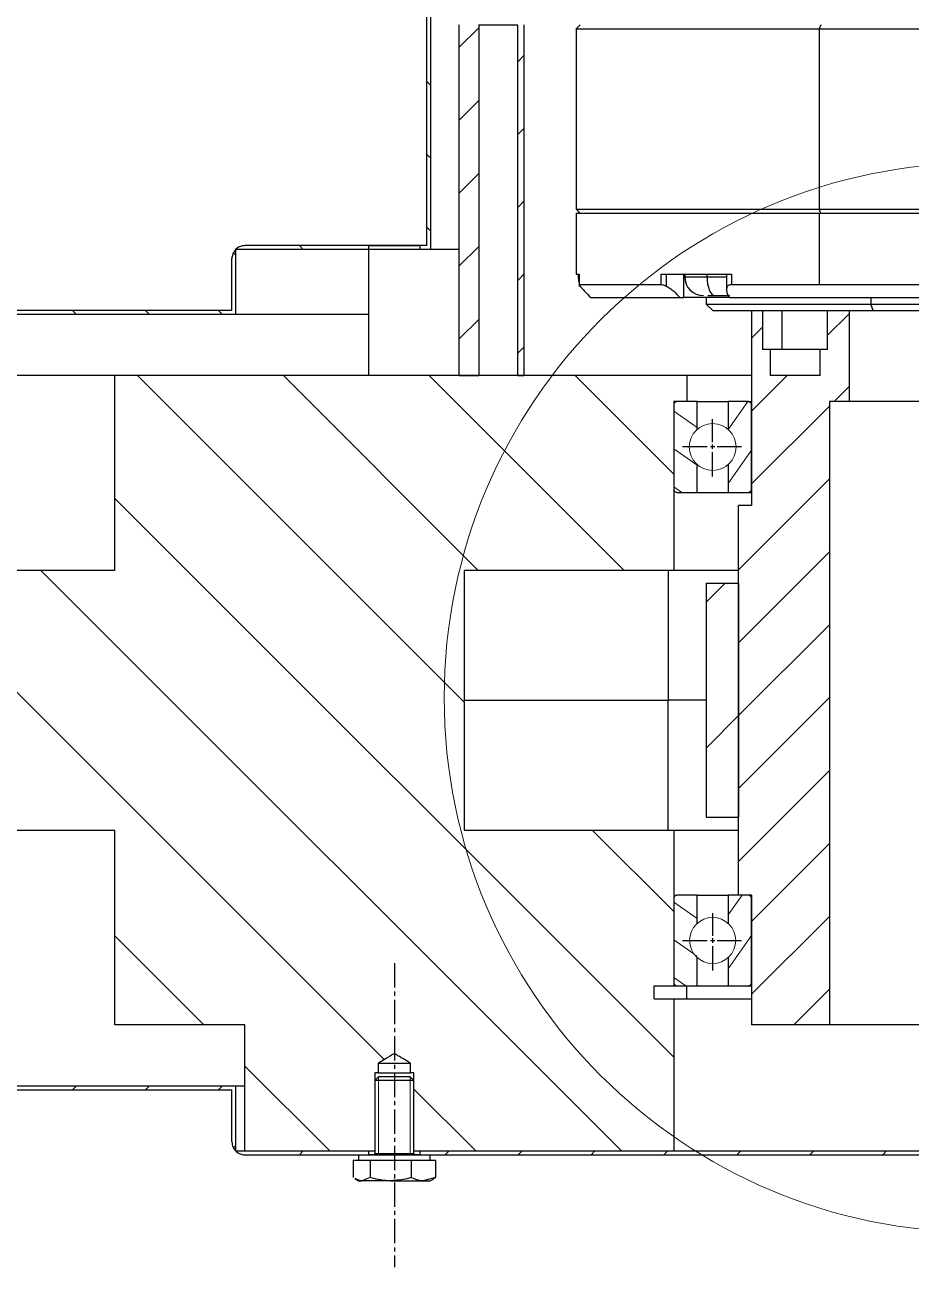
# Model space of a CAD drawing. Header units: millimetres. Extents: x -15 to 1174, y 15 to 856.
# Drawn here: x 305.02 to 332.3, y 388.79 to 427.05 of the extents above; entities that cross this region are included whole.
import ezdxf

# ---------------------------------------------------------------- set-up
doc = ezdxf.new("R2010")
doc.units = ezdxf.units.MM
doc.linetypes.add('CENTER2', pattern=[1.125, 0.75, -0.125, 0.125, -0.125])
doc.layers.get('0').update_dxf_attribs({"lineweight": 25})
doc.layers.add('netmanh', color=7, linetype='Continuous', lineweight=15)
pattern_1 = [(55, (-5e-08, 7.8276), (-0.7802423, 0.5463316), [])]
pattern_2 = [(145, (-5e-08, 7.8276), (-0.5463316, -0.7802423), [])]

# ---------------------------------------------------------------- blocks, each defined once
blk = doc.blocks.new('SW_HATCH_1')
at = {"color": 0, "linetype": 'Continuous', "lineweight": 18}
for p, q in [((163.099, 44.11), (163.699, 44.711)), ((164.898, 43.665), (165.099, 43.865)), ((162.219, 42.936), (162.099, 43.056)), ((163.099, 41.865), (163.699, 42.466)), ((164.898, 41.42), (165.099, 41.62)), ((162.219, 40.691), (162.099, 40.811)), ((163.099, 39.62), (163.699, 40.221)), ((164.898, 39.175), (165.099, 39.375)), ((162.219, 38.446), (162.099, 38.566)), ((158.294, 37.88), (158.174, 38)), ((163.099, 37.375), (163.699, 37.975)), ((156.219, 37.71), (156.145, 37.784)), ((164.898, 36.93), (165.099, 37.13)), ((151.314, 35.88), (151.194, 36)), ((153.559, 35.88), (153.439, 36)), ((155.804, 35.88), (155.684, 36)), ((163.099, 35.13), (163.699, 35.73)), ((174.437, 35.243), (175.099, 35.905)), ((172.099, 35.15), (172.437, 35.488)), ((164.898, 34.685), (165.099, 34.885)), ((163.25, 23.944), (153.194, 34)), ((163.684, 28), (157.684, 34)), ((168.174, 28), (162.174, 34)), ((169.699, 30.966), (166.664, 34)), ((172.099, 32.905), (173.194, 34)), ((174.639, 33.2), (175.099, 33.66)), ((172.099, 30.66), (174.499, 33.06)), ((171.699, 28.015), (174.499, 30.815)), ((169.699, 13.005), (152.499, 30.205)), ((171.699, 25.77), (174.499, 28.57)), ((160.79, 12.934), (145.724, 28)), ((168.094, 10.12), (150.214, 28)), ((170.699, 27.015), (171.284, 27.6)), ((171.699, 23.525), (174.499, 26.325)), ((171.699, 21.279), (174.499, 24.079)), ((170.699, 22.525), (171.699, 23.525)), ((171.699, 19.034), (174.499, 21.834)), ((169.699, 17.495), (167.194, 20)), ((172.099, 17.189), (174.499, 19.589)), ((172.099, 14.944), (174.499, 17.344)), ((155.233, 14), (152.499, 16.735)), ((173.4, 14), (174.499, 15.099)), ((159.113, 10.12), (156.499, 12.735)), ((151.194, 12), (151.314, 12.12)), ((153.439, 12), (153.559, 12.12)), ((155.684, 12), (155.804, 12.12)), ((163.604, 10.12), (161.698, 12.025)), ((156.146, 10.217), (156.219, 10.29)), ((158.174, 10), (158.294, 10.12)), ((162.664, 10), (162.784, 10.12)), ((164.909, 10), (165.029, 10.12)), ((167.154, 10), (167.274, 10.12)), ((169.4, 10), (169.52, 10.12)), ((171.645, 10), (171.765, 10.12)), ((173.89, 10), (174.01, 10.12)), ((176.135, 10), (176.255, 10.12))]:
    blk.add_line(p, q, dxfattribs=at)
blk = doc.blocks.new('*U49')
at = {"color": 0, "linetype": 'CENTER2', "transparency": 16777216}
blk.add_line((0, 4.68), (0, -4.68), dxfattribs=at)
blk = doc.blocks.new('*U53')
at = {"color": 0, "linetype": 'CENTER2', "transparency": 16777216}
for p, q in [((0, 0.142), (0, 0.844)), ((-0.924, 0), (-0.142, 0)), ((0.142, 0), (0.924, 0)), ((0, -0.924), (0, -0.142))]:
    blk.add_line(p, q, dxfattribs=at)
at = {"color": 0, "linetype": 'Continuous', "transparency": 16777216}
for p, q in [((-0.071, 0), (0.071, 0)), ((0, -0.071), (0, 0.071))]:
    blk.add_line(p, q, dxfattribs=at)
blk = doc.blocks.new('*U54')
at = {"color": 0, "linetype": 'CENTER2', "transparency": 16777216}
for p, q in [((0, 0.142), (0, 0.844)), ((-0.924, 0), (-0.142, 0)), ((0.142, 0), (0.924, 0)), ((0, -0.924), (0, -0.142))]:
    blk.add_line(p, q, dxfattribs=at)
at = {"color": 0, "linetype": 'Continuous', "transparency": 16777216}
for p, q in [((-0.071, 0), (0.071, 0)), ((0, -0.071), (0, 0.071))]:
    blk.add_line(p, q, dxfattribs=at)

msp = doc.modelspace()

# ---------------------------------------------------------------- hatches: boundary and pattern name
at = {"layer": 'netmanh'}
h = msp.add_hatch(dxfattribs=at)
h.set_pattern_fill('ANSI31', color=256, scale=0.3, angle=100)
h.set_pattern_definition(pattern_2)
edge = h.paths.add_edge_path()
edge.add_spline(control_points=[(324.9924, 412.7668), (324.9924, 412.7661), (324.9925, 412.7521), (324.9977, 412.7244), (325.0182, 412.6888), (325.0493, 412.6622), (325.0826, 412.6486), (325.1042, 412.6473), (325.1124, 412.6468)], knot_values=[0, 0, 0, 0, 0.0105728, 0.2252531, 0.4399334, 0.6546141, 0.8692952, 1, 1, 1, 1], degree=3, periodic=0)
edge.add_line((325.1124, 412.6468), (325.7124, 412.6468))
edge.add_line((325.7124, 412.6468), (325.7124, 413.5101))
edge.add_arc((326.1922, 414.0468), 0.7199, 180, 228.20438, ccw=False)
edge.add_arc((326.1922, 414.0468), 0.7199, 131.79562, 180, ccw=False)
edge.add_line((325.7124, 414.5835), (325.7124, 415.4468))
edge.add_line((325.7124, 415.4468), (325.1124, 415.4468))
edge.add_spline(control_points=[(325.1124, 415.4468), (325.1048, 415.4464), (325.0837, 415.4452), (325.0507, 415.4323), (325.0192, 415.4061), (324.9983, 415.3707), (324.9926, 415.3426), (324.9924, 415.328), (324.9924, 415.3268)], knot_values=[0, 0, 0, 0, 0.1222132, 0.3368861, 0.5515588, 0.7662311, 0.9809029, 1, 1, 1, 1], degree=3, periodic=0)
edge.add_line((324.9924, 415.3268), (324.9924, 412.7668))
h = msp.add_hatch(dxfattribs=at)
h.set_pattern_fill('ANSI31', color=256, scale=0.3, angle=10)
h.set_pattern_definition(pattern_1)
edge = h.paths.add_edge_path()
edge.add_spline(control_points=[(327.3924, 415.3268), (327.3922, 415.3322), (327.3916, 415.346), (327.3849, 415.3726), (327.3673, 415.404), (327.3364, 415.4309), (327.3029, 415.4449), (327.281, 415.4463), (327.2724, 415.4468)], knot_values=[0, 0, 0, 0, 0.0859805, 0.2202531, 0.4347883, 0.6493235, 0.8638593, 1, 1, 1, 1], degree=3, periodic=0)
edge.add_line((327.2724, 415.4468), (326.6724, 415.4468))
edge.add_line((326.6724, 415.4468), (326.6724, 414.5831))
edge.add_arc((326.1922, 414.0468), 0.7199, 0, 48.15504, ccw=False)
edge.add_arc((326.1922, 414.0468), 0.7199, -48.15503, 0, ccw=False)
edge.add_line((326.6724, 413.5105), (326.6724, 412.6468))
edge.add_line((326.6724, 412.6468), (327.2724, 412.6468))
edge.add_spline(control_points=[(327.2724, 412.6468), (327.2792, 412.6472), (327.2995, 412.6482), (327.3319, 412.66), (327.3639, 412.6856), (327.3828, 412.7162), (327.3912, 412.7442), (327.392, 412.7597), (327.3924, 412.7668)], knot_values=[0, 0, 0, 0, 0.1086352, 0.3231629, 0.5376903, 0.7522171, 0.8864857, 1, 1, 1, 1], degree=3, periodic=0)
edge.add_line((327.3924, 412.7668), (327.3924, 415.3268))
h = msp.add_hatch(dxfattribs=at)
h.set_pattern_fill('ANSI31', color=256, scale=0.3, angle=100)
h.set_pattern_definition(pattern_2)
edge = h.paths.add_edge_path()
edge.add_line((325.7124, 399.37), (325.7124, 400.2468))
edge.add_line((325.7124, 400.2468), (325.1124, 400.2468))
edge.add_spline(control_points=[(325.1124, 400.2468), (325.1098, 400.2468), (325.0938, 400.2464), (325.0645, 400.2393), (325.0299, 400.2171), (325.0048, 400.1847), (324.9936, 400.1527), (324.9927, 400.133), (324.9924, 400.1268)], knot_values=[0, 0, 0, 0, 0.0417756, 0.2564315, 0.4710873, 0.6857428, 0.9003978, 1, 1, 1, 1], degree=3, periodic=0)
edge.add_line((324.9924, 400.1268), (324.9924, 397.5668))
edge.add_spline(control_points=[(324.9924, 397.5668), (324.9934, 397.5553), (324.9955, 397.5304), (325.0133, 397.4953), (325.0424, 397.4667), (325.0772, 397.4496), (325.1015, 397.4477), (325.1124, 397.4468)], knot_values=[0, 0, 0, 0, 0.1826504, 0.397312, 0.6119737, 0.8266359, 1, 1, 1, 1], degree=3, periodic=0)
edge.add_line((325.1124, 397.4468), (325.3924, 397.4468))
edge.add_line((325.3924, 397.4468), (325.7124, 397.4468))
edge.add_line((325.7124, 397.4468), (325.7124, 398.3236))
edge.add_arc((326.1924, 398.8468), 0.71, 180, 227.46536, ccw=False)
edge.add_arc((326.1924, 398.8468), 0.71, 132.53464, 180, ccw=False)
h = msp.add_hatch(dxfattribs=at)
h.set_pattern_fill('ANSI31', color=256, scale=0.3, angle=10)
h.set_pattern_definition(pattern_1)
edge = h.paths.add_edge_path()
edge.add_spline(control_points=[(327.3924, 400.1268), (327.3915, 400.1383), (327.3894, 400.1632), (327.3715, 400.1983), (327.3425, 400.2269), (327.3076, 400.244), (327.2833, 400.2459), (327.2724, 400.2468)], knot_values=[0, 0, 0, 0, 0.18265, 0.397311, 0.6119724, 0.8266347, 0.9999049, 0.9999049, 0.9999049, 0.9999049], degree=3, periodic=0)
edge.add_line((327.2724, 400.2468), (326.9924, 400.2468))
edge.add_line((326.9924, 400.2468), (326.6724, 400.2468))
edge.add_line((326.6724, 400.2468), (326.6724, 399.37))
edge.add_arc((326.1924, 398.8468), 0.71, 0, 47.46306, ccw=False)
edge.add_arc((326.1924, 398.8468), 0.71, -47.46305, 0, ccw=False)
edge.add_line((326.6724, 398.3236), (326.6724, 397.4468))
edge.add_line((326.6724, 397.4468), (327.2724, 397.4468))
edge.add_spline(control_points=[(327.2724, 397.4468), (327.275, 397.4469), (327.2911, 397.4472), (327.3204, 397.4543), (327.3549, 397.4765), (327.38, 397.5089), (327.3912, 397.5409), (327.3921, 397.5606), (327.3924, 397.5668)], knot_values=[0, 0, 0, 0, 0.0417747, 0.2564311, 0.4710874, 0.6857432, 0.9003981, 1, 1, 1, 1], degree=3, periodic=0)
edge.add_line((327.3924, 397.5668), (327.3924, 400.1268))
edge = h.paths.add_edge_path()
edge.add_line((342.1124, 400.2468), (341.7924, 400.2468))
edge.add_line((341.7924, 400.2468), (341.7924, 400.2468))
edge.add_line((341.7924, 400.2468), (341.5123, 400.2468))
edge.add_spline(control_points=[(341.5123, 400.2468), (341.5097, 400.2468), (341.4937, 400.2464), (341.4644, 400.2393), (341.4299, 400.2171), (341.4047, 400.1847), (341.3936, 400.1527), (341.3927, 400.133), (341.3924, 400.1268)], knot_values=[0.0003701, 0.0003701, 0.0003701, 0.0003701, 0.0417747, 0.2564311, 0.4710874, 0.6857432, 0.9003981, 1, 1, 1, 1], degree=3, periodic=0)
edge.add_line((341.3924, 400.1268), (341.3924, 397.5668))
edge.add_spline(control_points=[(341.3924, 397.5668), (341.3933, 397.5553), (341.3954, 397.5304), (341.4133, 397.4953), (341.4423, 397.4667), (341.4771, 397.4496), (341.5015, 397.4477), (341.5124, 397.4468)], knot_values=[0, 0, 0, 0, 0.18265, 0.397311, 0.6119724, 0.8266347, 1, 1, 1, 1], degree=3, periodic=0)
edge.add_line((341.5124, 397.4468), (342.1124, 397.4468))
edge.add_line((342.1124, 397.4468), (342.1124, 398.3236))
edge.add_arc((342.5924, 398.8468), 0.71, 180, 227.46368, ccw=False)
edge.add_arc((342.5924, 398.8468), 0.71, 132.53632, 180, ccw=False)
edge.add_line((342.1124, 399.37), (342.1124, 400.2468))

# ---------------------------------------------------------------- linework, layer by layer
at = {"color": 7, "linetype": 'Continuous', "lineweight": 25}
for p, q in [((317.5124, 420.1268), (317.5124, 448.1268)), ((317.3924, 420.2468), (317.3924, 447.8468)), ((318.3924, 416.2468), (318.3924, 427.0468)), ((318.9827, 427.0468), (318.9927, 427.0368)), ((320.1921, 427.0368), (318.9927, 427.0368)), ((318.9927, 427.0368), (318.9927, 416.2468)), ((320.1921, 416.2468), (320.1921, 427.0368)), ((320.3924, 416.2468), (320.3924, 427.0468)), ((322.1124, 427.0468), (321.9924, 426.9268)), ((329.5197, 427.0468), (329.4721, 426.9268)), ((321.9924, 426.9268), (321.9924, 421.3668)), ((321.9924, 426.9268), (329.4721, 426.9268)), ((329.4721, 426.9268), (329.4721, 421.3668)), ((329.4721, 426.9268), (346.7924, 426.9268)), ((321.9924, 421.3668), (322.1124, 421.2468)), ((321.9924, 421.3668), (329.4721, 421.3668)), ((321.9924, 421.2468), (321.9924, 419.3668)), ((321.9924, 421.2468), (329.4721, 421.2468)), ((329.4721, 421.3668), (346.7924, 421.3668)), ((329.5197, 421.2468), (329.4721, 421.3668)), ((329.4721, 421.2468), (329.4721, 419.0468)), ((329.4721, 421.2468), (346.7924, 421.2468)), ((315.5926, 420.1268), (311.5124, 420.1268)), ((311.5124, 418.1268), (311.5124, 420.1268)), ((315.5826, 420.2468), (311.7924, 420.2468)), ((315.5826, 420.2468), (315.5926, 420.2368)), ((317.2021, 420.2468), (315.5826, 420.2468)), ((315.5926, 420.2368), (315.5926, 420.1268)), ((317.1921, 420.2368), (315.5926, 420.2368)), ((317.1921, 420.1268), (315.5926, 420.1268)), ((315.6116, 416.2468), (315.6116, 420.1268)), ((317.1921, 420.2368), (317.2021, 420.2468)), ((317.1921, 420.1268), (317.1921, 420.2368)), ((317.5124, 420.1268), (317.1921, 420.1268)), ((317.3924, 420.2468), (317.2021, 420.2468)), ((318.3924, 420.1268), (317.5124, 420.1268)), ((311.3924, 418.2468), (311.3924, 419.8468)), ((321.9924, 419.3668), (322.0869, 419.3668)), ((322.0524, 419.3668), (322.0524, 419.2868)), ((322.0839, 419.3668), (322.0839, 418.9909)), ((322.0869, 419.3668), (322.0869, 419.0468)), ((324.6104, 419.3668), (326.7718, 419.3668)), ((324.6104, 419.0468), (324.6104, 419.3668)), ((324.7672, 418.9992), (324.7672, 419.3668)), ((325.3032, 418.6468), (325.3032, 419.3668)), ((325.3328, 419.3668), (325.3328, 419.2868)), ((326.0204, 419.2868), (326.0204, 419.3668)), ((326.6177, 419.3668), (326.6177, 418.8938)), ((326.7718, 419.3668), (326.7718, 419.0468)), ((322.0524, 419.2868), (322.0839, 419.2868)), ((322.0869, 419.0468), (324.6104, 419.0468)), ((325.3328, 419.2868), (326.0204, 419.2868)), ((326.0204, 419.2868), (326.6177, 419.2868)), ((326.7718, 419.0468), (329.4721, 419.0468)), ((329.4721, 419.0468), (332.864, 419.0468)), ((322.4412, 418.6468), (325.177, 418.6468)), ((325.177, 418.6468), (325.3032, 418.6468)), ((326.7112, 418.6468), (325.3032, 418.6468)), ((325.9924, 418.6468), (325.9924, 418.4468)), ((326.7063, 418.6468), (333.311, 418.6468)), ((331.0593, 418.6468), (331.0593, 418.4468)), ((311.3924, 418.2468), (159.3924, 418.2468)), ((325.9924, 418.4468), (326.1924, 418.2468)), ((325.9924, 418.4468), (331.0593, 418.4468)), ((326.1924, 418.2468), (331.1386, 418.2468)), ((327.3924, 418.2468), (327.3924, 412.2468)), ((327.7304, 418.2468), (327.7304, 417.0468)), ((328.3336, 417.0468), (328.3336, 418.2468)), ((329.7304, 417.0468), (329.7304, 418.2468)), ((330.3924, 418.2468), (330.3924, 415.4468)), ((331.0593, 418.4468), (342.7924, 418.4468)), ((331.1386, 418.2468), (331.0593, 418.4468)), ((331.1386, 418.2468), (342.5924, 418.2468)), ((311.5124, 418.1268), (159.2724, 418.1268)), ((315.6116, 418.1268), (311.5124, 418.1268)), ((328.3336, 417.0468), (327.7304, 417.0468)), ((327.9599, 417.0468), (327.9599, 416.2468)), ((329.7304, 417.0468), (328.3336, 417.0468)), ((329.501, 416.2468), (329.501, 417.0468)), ((307.7923, 416.2468), (303.7924, 416.2468)), ((307.7923, 410.2468), (307.7923, 416.2468)), ((325.3924, 416.2468), (307.7923, 416.2468)), ((318.3924, 416.2468), (318.9927, 416.2468)), ((320.1921, 416.2468), (320.3924, 416.2468)), ((325.3924, 416.2468), (325.3924, 415.4468)), ((327.3924, 416.2468), (325.3924, 416.2468)), ((329.501, 416.2468), (327.9599, 416.2468)), ((325.3924, 415.4468), (324.9924, 415.4468)), ((324.9924, 415.4468), (324.9924, 410.2468)), ((324.9924, 415.3268), (324.9924, 412.7668)), ((325.7124, 415.4468), (325.1124, 415.4468)), ((325.7124, 414.5835), (325.7124, 415.4468)), ((325.7124, 415.4468), (326.6724, 415.4468)), ((326.6724, 415.4468), (326.6724, 414.5831)), ((327.2724, 415.4468), (326.6724, 415.4468)), ((327.2724, 415.4468), (327.3924, 415.4468)), ((327.3924, 412.7668), (327.3924, 415.3268)), ((330.3924, 415.4468), (329.7924, 415.4468)), ((329.7924, 415.4468), (329.7924, 396.2468)), ((338.3923, 415.4468), (330.3924, 415.4468)), ((325.7124, 412.6468), (325.7124, 413.5101)), ((326.6724, 413.5105), (326.6724, 412.6468)), ((325.1124, 412.6468), (325.7124, 412.6468)), ((325.7124, 412.6468), (326.6724, 412.6468)), ((326.6724, 412.6468), (327.2724, 412.6468)), ((327.2724, 412.6468), (327.3924, 412.6468)), ((326.9924, 400.2468), (326.9924, 412.2468)), ((327.3924, 412.2468), (326.9924, 412.2468)), ((307.7923, 410.2468), (160.9924, 410.2468)), ((324.9924, 410.2468), (318.544, 410.2468)), ((318.544, 410.2468), (318.544, 402.2468)), ((324.8251, 410.2468), (324.8251, 406.2468)), ((326.9924, 410.2468), (324.9924, 410.2468)), ((325.9924, 409.8468), (325.9924, 402.6468)), ((325.9924, 409.8468), (326.9924, 409.8468)), ((326.9924, 409.8468), (326.9924, 402.6468)), ((318.544, 406.2468), (324.8251, 406.2468)), ((318.544, 406.2468), (324.8251, 406.2468)), ((325.9924, 406.2468), (324.8251, 406.2468)), ((324.8251, 402.2468), (324.8251, 406.2468)), ((325.9924, 402.6468), (326.9924, 402.6468)), ((160.9924, 402.2468), (307.7923, 402.2468)), ((307.7923, 396.2468), (307.7923, 402.2468)), ((318.544, 402.2468), (324.9924, 402.2468)), ((324.9924, 402.2468), (324.9924, 397.4468)), ((324.9924, 402.2468), (326.9924, 402.2468)), ((325.7124, 400.2468), (325.1124, 400.2468)), ((325.7124, 399.37), (325.7124, 400.2468)), ((325.7124, 400.2468), (326.6724, 400.2468)), ((326.6724, 400.2468), (326.6724, 399.37)), ((327.2724, 400.2468), (326.6724, 400.2468)), ((327.3924, 400.2468), (326.9924, 400.2468)), ((327.3924, 400.2468), (327.3924, 396.2468)), ((324.9924, 400.1268), (324.9924, 397.5668)), ((327.3924, 397.5668), (327.3924, 400.1268)), ((325.7124, 399.37), (325.7124, 399.37)), ((325.7124, 397.4468), (325.7124, 398.3236)), ((325.7124, 398.3236), (325.7124, 398.3236)), ((326.6724, 398.3236), (326.6724, 397.4468)), ((324.3924, 397.0468), (324.3924, 397.4468)), ((324.3924, 397.4468), (325.3924, 397.4468)), ((324.3924, 397.4468), (324.9924, 397.4468)), ((325.1124, 397.4468), (325.7124, 397.4468)), ((325.3924, 397.0468), (325.3924, 397.4468)), ((325.7124, 397.4468), (326.6724, 397.4468)), ((326.6724, 397.4468), (327.2724, 397.4468)), ((327.2724, 397.4468), (327.3924, 397.4468)), ((324.3924, 397.0468), (325.3924, 397.0468)), ((324.3924, 397.0468), (324.9924, 397.0468)), ((324.9924, 397.0468), (324.9924, 392.3668)), ((325.3924, 397.0468), (327.3924, 397.0468)), ((311.7924, 396.2468), (307.7923, 396.2468)), ((311.7924, 392.3668), (311.7924, 396.2468)), ((329.7924, 396.2468), (327.3924, 396.2468)), ((338.9923, 396.2468), (329.7924, 396.2468)), ((315.8928, 395.0664), (315.8928, 394.7668)), ((315.8928, 395.0664), (316.892, 395.0664)), ((316.892, 394.7668), (316.892, 395.0664)), ((316.3314, 394.5346), (315.7924, 394.5346)), ((315.8928, 394.7668), (315.7927, 394.7668)), ((315.7927, 394.7668), (315.7927, 392.3768)), ((315.9046, 394.6468), (315.7927, 394.5349)), ((315.8928, 394.7668), (316.892, 394.7668)), ((316.3428, 394.6468), (315.9046, 394.6468)), ((316.9924, 394.5346), (316.3314, 394.5346)), ((316.8802, 394.6468), (316.3428, 394.6468)), ((316.9921, 394.5349), (316.8802, 394.6468)), ((316.9921, 394.7668), (316.892, 394.7668)), ((316.9921, 392.3768), (316.9921, 394.7668)), ((159.2724, 394.3668), (311.5124, 394.3668)), ((159.3924, 394.2468), (311.3924, 394.2468)), ((311.3924, 392.6468), (311.3924, 394.2468)), ((311.5124, 392.3668), (311.5124, 394.3668)), ((311.5124, 394.3668), (311.7924, 394.3668)), ((311.5124, 392.3668), (315.5926, 392.3668)), ((311.7924, 392.3668), (315.7827, 392.3668)), ((311.7924, 392.2468), (315.2926, 392.2468)), ((315.2924, 392.2468), (315.2924, 392.0868)), ((315.2924, 392.2468), (317.4924, 392.2468)), ((315.5926, 392.3668), (315.5926, 392.2568)), ((315.5926, 392.2568), (315.7788, 392.2568)), ((315.7927, 392.3768), (315.7827, 392.3668)), ((315.7827, 392.3668), (315.7924, 392.3668)), ((315.7924, 392.3768), (315.7924, 392.2868)), ((315.7924, 392.2868), (316.9924, 392.2868)), ((317.0021, 392.3668), (316.9921, 392.3768)), ((316.9924, 392.2868), (316.9924, 392.3768)), ((316.9924, 392.3668), (317.0021, 392.3668)), ((317.0021, 392.3668), (324.9924, 392.3668)), ((317.0059, 392.2568), (317.1921, 392.2568)), ((317.1921, 392.3668), (351.5926, 392.3668)), ((317.1921, 392.2568), (317.1921, 392.3668)), ((317.4922, 392.2468), (351.2926, 392.2468)), ((317.4924, 392.0868), (317.4924, 392.2468)), ((315.1288, 392.0868), (315.1288, 391.5451)), ((315.1288, 392.0868), (315.3888, 392.0868)), ((315.3888, 392.0868), (315.6487, 392.0868)), ((315.6487, 392.0868), (315.6487, 391.5451)), ((315.6487, 392.0868), (316.2805, 392.0868)), ((316.2805, 392.0868), (316.9123, 392.0868)), ((316.9123, 392.0868), (316.9123, 391.5451)), ((316.9123, 392.0868), (317.2841, 392.0868)), ((317.2841, 392.0868), (317.656, 392.0868)), ((317.656, 392.0868), (317.656, 391.5451)), ((315.1805, 391.5114), (315.2924, 391.4468)), ((315.2924, 391.4468), (315.3888, 391.4468)), ((315.6487, 391.5451), (315.3888, 391.4468)), ((316.2805, 391.4468), (315.3888, 391.4468)), ((316.2805, 391.4468), (317.2841, 391.4468)), ((317.656, 391.5451), (317.2841, 391.4468)), ((317.2841, 391.4468), (317.4924, 391.4468)), ((317.4924, 391.4468), (317.6043, 391.5114)), ((317.5984, 391.5217), (317.656, 391.5451))]:
    msp.add_line(p, q, dxfattribs=at)
at = {"color": 7, "linetype": 'Continuous', "lineweight": 25, "flags": 128}
for points in [[(322.0524, 419.2868), (322.0635, 419.1737), (322.0839, 419.0983)], [(326.0204, 419.2868), (326.0249, 419.1737), (326.038, 419.0649), (326.0592, 418.9646), (326.0878, 418.8767), (326.1227, 418.8046), (326.1625, 418.751), (326.2057, 418.718), (326.2506, 418.7068)]]:
    msp.add_lwpolyline(points, dxfattribs=at)
at = {"linetype": 'Continuous', "lineweight": 18}
msp.add_circle((334.3924, 406.3263), 16.4657, dxfattribs=at)
at = {"color": 7, "linetype": 'Continuous', "lineweight": 25}
for centre, radius, start, end in [((325.9128, 419.2868), 0.58, 180, 270), ((315.7524, 392.2868), 0.04, 270, 0), ((317.0324, 392.2868), 0.04, 180, 270)]:
    msp.add_arc(centre, radius, start, end, dxfattribs=at)
for points, knots in [([(311.7924, 420.2468), (311.7578, 420.2442), (311.6784, 420.2381), (311.5633, 420.1836), (311.4768, 420.1009), (311.4171, 419.9989), (311.3943, 419.9152), (311.3927, 419.8586), (311.3924, 419.8468)], [0, 0, 0, 0, 0.1653249, 0.3798948, 0.5944646, 0.7287605, 0.9433302, 1, 1, 1, 1]), ([(322.0869, 419.0468), (322.0852, 419.044), (322.0818, 419.0384), (322.1051, 419.0083), (322.1167, 418.9933)], [0, 0, 0, 0, 0.4990161, 1, 1, 1, 1]), ([(322.1167, 418.9933), (322.1348, 418.9718), (322.1727, 418.9267), (322.2814, 418.8095), (322.3779, 418.7113), (322.4412, 418.6468)], [0, 0, 0, 0, 0.2393528, 0.5009126, 1, 1, 1, 1]), ([(324.6104, 419.0468), (324.6329, 419.0446), (324.6795, 419.0399), (324.7373, 419.013), (324.7672, 418.9992)], [0, 0, 0, 0, 0.4821844, 1, 1, 1, 1]), ([(324.7672, 418.9992), (324.8028, 418.9788), (324.8812, 418.9339), (325.0309, 418.8152), (325.1197, 418.7129), (325.177, 418.6468)], [0, 0, 0, 0, 0.2277375, 0.5008635, 1, 1, 1, 1]), ([(326.7718, 419.0468), (326.7527, 419.0455), (326.7137, 419.0427), (326.6564, 419.0141), (326.6174, 418.9532), (326.614, 418.859), (326.6383, 418.7886), (326.6505, 418.7534)], [0, 0, 0, 0, 0.1232449, 0.2504604, 0.4996276, 0.7500009, 1, 1, 1, 1]), ([(326.0479, 418.7068), (326.069, 418.7068), (326.1219, 418.7068), (326.2023, 418.7068), (326.2506, 418.7068)], [0, 0, 0, 0, 0.3988827, 1, 1, 1, 1]), ([(326.2506, 418.7068), (326.3008, 418.7068), (326.4146, 418.7068), (326.5837, 418.7068), (326.6837, 418.7068), (326.7228, 418.7068)], [0, 0, 0, 0, 0.3251678, 0.7364761, 1, 1, 1, 1]), ([(326.6505, 418.7534), (326.6593, 418.7337), (326.675, 418.6984), (326.6967, 418.6626), (326.7063, 418.6468)], [0, 0, 0, 0, 0.5589796, 1, 1, 1, 1]), ([(325.1124, 415.4468), (325.1048, 415.4464), (325.0837, 415.4452), (325.0507, 415.4323), (325.0192, 415.4061), (324.9983, 415.3707), (324.9926, 415.3426), (324.9924, 415.328), (324.9924, 415.3268)], [0, 0, 0, 0, 0.1222132, 0.3368861, 0.5515588, 0.7662311, 0.9809029, 1, 1, 1, 1]), ([(327.3924, 415.3268), (327.3922, 415.3322), (327.3916, 415.346), (327.3849, 415.3726), (327.3673, 415.404), (327.3364, 415.4309), (327.3029, 415.4449), (327.281, 415.4463), (327.2724, 415.4468)], [0, 0, 0, 0, 0.0859805, 0.2202531, 0.4347883, 0.6493235, 0.8638593, 1, 1, 1, 1]), ([(324.9924, 412.7668), (324.9924, 412.7661), (324.9925, 412.7521), (324.9977, 412.7244), (325.0182, 412.6888), (325.0493, 412.6622), (325.0826, 412.6486), (325.1042, 412.6473), (325.1124, 412.6468)], [0, 0, 0, 0, 0.01057278, 0.22525311, 0.43993344, 0.65461408, 0.86929518, 1, 1, 1, 1]), ([(327.2724, 412.6468), (327.2792, 412.6472), (327.2995, 412.6482), (327.3319, 412.66), (327.3639, 412.6856), (327.3828, 412.7162), (327.3912, 412.7442), (327.392, 412.7597), (327.3924, 412.7668)], [0, 0, 0, 0, 0.1086352, 0.3231629, 0.5376903, 0.7522171, 0.8864857, 1, 1, 1, 1]), ([(325.1124, 400.2468), (325.1098, 400.2468), (325.0938, 400.2464), (325.0645, 400.2393), (325.0299, 400.2171), (325.0048, 400.1847), (324.9936, 400.1527), (324.9927, 400.133), (324.9924, 400.1268)], [0, 0, 0, 0, 0.0417756, 0.2564315, 0.4710873, 0.6857428, 0.9003978, 1, 1, 1, 1]), ([(327.3924, 400.1268), (327.3915, 400.1383), (327.3894, 400.1632), (327.3715, 400.1983), (327.3425, 400.2269), (327.3076, 400.244), (327.2833, 400.2459), (327.2724, 400.2468)], [0, 0, 0, 0, 0.18265, 0.397311, 0.6119724, 0.8266347, 1, 1, 1, 1]), ([(324.9924, 397.5668), (324.9934, 397.5553), (324.9955, 397.5304), (325.0133, 397.4953), (325.0424, 397.4667), (325.0772, 397.4496), (325.1015, 397.4477), (325.1124, 397.4468)], [0, 0, 0, 0, 0.1826504, 0.397312, 0.6119737, 0.8266359, 1, 1, 1, 1]), ([(327.2724, 397.4468), (327.275, 397.4469), (327.2911, 397.4472), (327.3204, 397.4543), (327.3549, 397.4765), (327.38, 397.5089), (327.3912, 397.5409), (327.3921, 397.5606), (327.3924, 397.5668)], [0, 0, 0, 0, 0.0417747, 0.2564311, 0.4710874, 0.6857432, 0.9003981, 1, 1, 1, 1]), ([(316.892, 395.0664), (316.8629, 395.0839), (316.7673, 395.1413), (316.6372, 395.2193), (316.5183, 395.2903), (316.4563, 395.3269), (316.4231, 395.3452), (316.4035, 395.354), (316.3873, 395.3556), (316.3537, 395.3431), (316.2422, 395.2735), (316.0813, 395.1801), (315.9439, 395.0972), (315.8928, 395.0664)], [0, 0, 0, 0, 0.08816733, 0.28946251, 0.3936466, 0.44778506, 0.47634272, 0.49209993, 0.50308141, 0.51767104, 0.58340302, 0.84502894, 1, 1, 1, 1]), ([(311.3924, 392.6468), (311.3942, 392.6181), (311.3978, 392.5612), (311.4311, 392.4643), (311.4978, 392.3648), (311.6078, 392.2837), (311.7123, 392.2501), (311.7747, 392.2475), (311.7924, 392.2468)], [0, 0, 0, 0, 0.1374474, 0.2717222, 0.4862588, 0.7007954, 0.915332, 1, 1, 1, 1]), ([(315.3888, 391.4468), (315.3826, 391.4469), (315.3143, 391.4477), (315.2473, 391.4865), (315.1864, 391.5217)], [0, 0, 0, 0, 0.0901472, 1, 1, 1, 1]), ([(316.2805, 391.4468), (316.2319, 391.4479), (316.0181, 391.4524), (315.8097, 391.5047), (315.6487, 391.5451)], [0, 0, 0, 0, 0.2273091, 1, 1, 1, 1]), ([(316.9123, 391.5451), (316.8701, 391.5332), (316.6644, 391.4752), (316.4505, 391.4594), (316.2805, 391.4468)], [0, 0, 0, 0, 0.20521675, 1, 1, 1, 1]), ([(317.2841, 391.4468), (317.2753, 391.4469), (317.1497, 391.4483), (317.0267, 391.4984), (316.9123, 391.5451)], [0, 0, 0, 0, 0.0701503, 1, 1, 1, 1])]:
    msp.add_open_spline(points, degree=3, knots=knots, dxfattribs=at)
at = {"layer": 'netmanh'}
for p, q in [((315.9046, 394.6468), (315.9046, 392.2868)), ((316.8802, 394.6468), (316.8802, 392.2868))]:
    msp.add_line(p, q, dxfattribs=at)
for centre, radius in [((326.1922, 414.0468), 0.7199), ((326.1924, 398.8468), 0.71)]:
    msp.add_circle(centre, radius, dxfattribs=at)

# ---------------------------------------------------------------- block references
at = {"color": 7, "linetype": 'Continuous', "lineweight": 18}
msp.add_blockref('SW_HATCH_1', (155.2937, 382.2468), dxfattribs=at)
at = {"linetype": 'CENTER2'}
for name, p in [('*U54', (326.1922, 414.0564)), ('*U53', (326.1924, 398.8468)), ('*U49', (316.3924, 393.4668))]:
    msp.add_blockref(name, p, dxfattribs=at)

doc.saveas('drawing.dxf')
